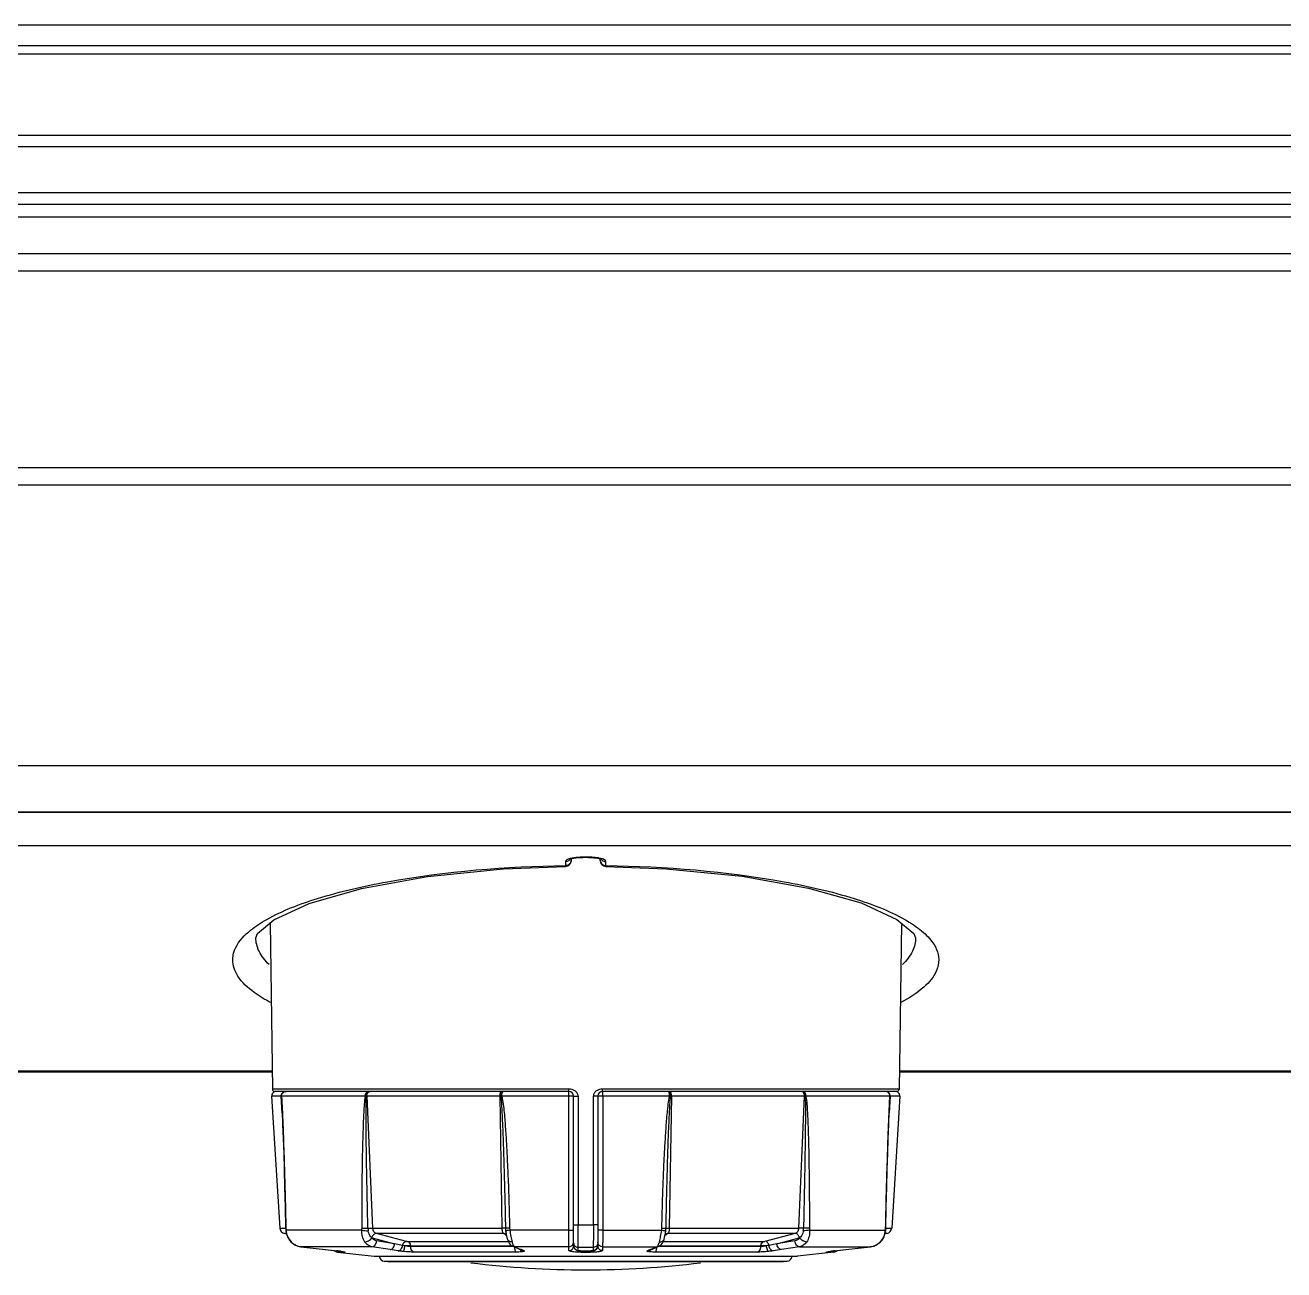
# Model space of a CAD drawing. Extents: x -1686 to 4120, y -1850 to 2563.
# Drawn here: x 246.9 to 355.7, y -1829 to -1721.4 of the extents above; entities that cross this region are included whole.
import ezdxf

# ---------------------------------------------------------------- set-up
doc = ezdxf.new("R2010")
doc.units = 0
doc.header["$LTSCALE"] = 65.395
doc.layers.get('0').update_dxf_attribs({"linetype": 'CONTINUOUS'})
doc.layers.add('ASSI', color=7, linetype='CONTINUOUS')
doc.layers.add('GEOM', color=7, linetype='CONTINUOUS')

msp = doc.modelspace()

# ---------------------------------------------------------------- linework, layer by layer
at = {"linetype": 'CONTINUOUS'}
for p, q in [((62.98, -1723.84), (787.78, -1723.84)), ((47.69, -1741.1), (805.88, -1741.1)), ((47.78, -1742.6), (805.78, -1742.6)), ((47.78, -1759.6), (805.78, -1759.6)), ((47.78, -1761.1), (805.78, -1761.1)), ((805.28, -1785.4), (48.28, -1785.4)), ((805.28, -1789.4), (48.28, -1789.4))]:
    msp.add_line(p, q, dxfattribs=at)
at = {"layer": 'ASSI', "linetype": 'CONTINUOUS'}
for p, q in [((277.97, -1828.23), (278.28, -1828.27)), ((312.79, -1828.23), (312.48, -1828.27))]:
    msp.add_line(p, q, dxfattribs=at)
msp.add_arc((295.38, -1748.98), 80, 262.8664, 277.1336, dxfattribs=at)
at = {"layer": 'GEOM', "linetype": 'CONTINUOUS'}
for p, q in [((853.88, -1721.35), (35.08, -1721.35)), ((853.88, -1723.15), (35.08, -1723.15)), ((102.53, -1730.85), (768.32, -1730.85)), ((102.53, -1731.85), (768.32, -1731.85)), ((768.32, -1735.85), (102.53, -1735.85)), ((768.32, -1736.85), (102.53, -1736.85)), ((768.32, -1737.95), (102.53, -1737.95)), ((806.39, -1789.44), (47.17, -1789.44)), ((729.38, -1792.31), (121.38, -1792.31)), ((293.63, -1793.68), (293.63, -1794.02)), ((294.1, -1793.44), (294.36, -1793.38)), ((294.13, -1793.43), (294.13, -1793.59)), ((294.36, -1793.38), (294.73, -1793.33)), ((294.73, -1793.33), (295.13, -1793.32)), ((295.63, -1793.3), (295.13, -1793.3)), ((295.13, -1793.32), (295.13, -1793.3)), ((295.63, -1793.32), (295.13, -1793.32)), ((295.63, -1793.32), (295.63, -1793.3)), ((296.43, -1793.38), (296.67, -1793.44)), ((296.63, -1793.59), (296.63, -1793.43)), ((296.67, -1793.44), (296.73, -1793.46)), ((297.12, -1794.09), (297.13, -1794.02)), ((297.13, -1794.02), (297.13, -1793.68)), ((268.09, -1798.99), (268.3, -1813.35)), ((322.67, -1799), (322.46, -1813.35)), ((268.27, -1811.79), (189.6, -1811.79)), ((268.27, -1811.89), (189.6, -1811.89)), ((398.27, -1811.89), (322.48, -1811.89)), ((398.27, -1811.79), (322.49, -1811.79)), ((293.92, -1813.35), (268.3, -1813.35)), ((293.93, -1813.55), (268.5, -1813.55)), ((322.26, -1813.55), (296.83, -1813.55)), ((322.46, -1813.35), (296.84, -1813.35)), ((269.06, -1813.97), (268.23, -1813.97)), ((268.23, -1813.97), (268.93, -1825.36)), ((269.14, -1815.42), (269.06, -1813.97)), ((276.33, -1813.96), (269.08, -1813.96)), ((287.97, -1813.97), (276.47, -1813.97)), ((276.47, -1813.97), (276.96, -1825.36)), ((288.15, -1825.36), (287.97, -1813.97)), ((293.91, -1813.96), (288.13, -1813.96)), ((293.91, -1825.54), (293.91, -1813.96)), ((294.33, -1826.91), (294.33, -1813.95)), ((294.72, -1813.96), (294.72, -1825.08)), ((296.04, -1825.08), (296.04, -1813.96)), ((296.43, -1813.95), (296.43, -1826.91)), ((302.63, -1813.96), (296.85, -1813.96)), ((296.85, -1813.96), (296.85, -1825.54)), ((302.79, -1813.97), (302.6, -1825.36)), ((314.29, -1813.97), (302.79, -1813.97)), ((313.8, -1825.36), (314.29, -1813.97)), ((321.67, -1813.96), (314.42, -1813.96)), ((321.7, -1813.97), (321.61, -1815.42)), ((322.53, -1813.97), (321.7, -1813.97)), ((322.53, -1813.97), (321.83, -1825.36)), ((321.31, -1825.39), (321.36, -1823.54)), ((268.93, -1825.36), (269.44, -1825.36)), ((269.46, -1825.37), (269.44, -1825.37)), ((269.44, -1825.37), (269.45, -1825.52)), ((269.45, -1825.52), (269.45, -1825.57)), ((269.47, -1825.54), (269.45, -1825.57)), ((276.03, -1825.54), (269.47, -1825.54)), ((276.96, -1825.36), (288.15, -1825.36)), ((288.45, -1825.61), (288.49, -1825.82)), ((293.91, -1825.54), (288.82, -1825.54)), ((294.72, -1825.08), (295.38, -1825.08)), ((295.38, -1825.08), (296.04, -1825.08)), ((296.85, -1825.54), (301.94, -1825.54)), ((302.27, -1825.81), (302.31, -1825.61)), ((302.6, -1825.36), (313.8, -1825.36)), ((314.73, -1825.54), (321.29, -1825.54)), ((321.29, -1825.54), (321.31, -1825.57)), ((321.3, -1825.37), (321.31, -1825.37)), ((321.31, -1825.36), (321.83, -1825.36)), ((321.31, -1825.53), (321.31, -1825.39)), ((321.31, -1825.57), (321.31, -1825.53)), ((269.34, -1825.82), (269.5, -1825.82)), ((269.34, -1825.82), (269.51, -1825.85)), ((269.51, -1825.85), (269.54, -1825.94)), ((269.59, -1826.1), (269.59, -1826.11)), ((269.76, -1826.4), (269.9, -1826.56)), ((269.92, -1826.57), (269.9, -1826.56)), ((276.92, -1826.22), (278.86, -1826.72)), ((277.25, -1825.82), (288.25, -1825.82)), ((277.25, -1825.82), (279.87, -1826.51)), ((278.86, -1826.72), (277.3, -1826.48)), ((279.54, -1826.87), (278.86, -1826.72)), ((280.01, -1826.53), (288.68, -1826.53)), ((288.41, -1825.93), (288.25, -1825.82)), ((288.43, -1825.95), (288.41, -1825.93)), ((288.5, -1826), (288.43, -1825.95)), ((288.47, -1825.89), (288.47, -1825.89)), ((288.47, -1825.89), (288.51, -1825.93)), ((288.49, -1825.82), (288.51, -1825.92)), ((288.49, -1825.82), (288.49, -1825.82)), ((288.54, -1826.02), (288.5, -1826)), ((288.52, -1825.94), (288.53, -1825.95)), ((288.61, -1826.34), (288.61, -1826.34)), ((302.08, -1826.53), (310.75, -1826.53)), ((302.15, -1826.34), (302.15, -1826.34)), ((302.28, -1825.98), (302.22, -1826.02)), ((302.25, -1825.93), (302.27, -1825.81)), ((302.27, -1825.82), (302.27, -1825.81)), ((302.33, -1825.95), (302.28, -1825.98)), ((302.29, -1825.89), (302.29, -1825.89)), ((302.35, -1825.93), (302.33, -1825.95)), ((302.5, -1825.82), (302.35, -1825.93)), ((302.5, -1825.82), (313.51, -1825.82)), ((310.89, -1826.51), (313.51, -1825.82)), ((311.9, -1826.72), (311.21, -1826.87)), ((311.9, -1826.72), (313.84, -1826.22)), ((313.46, -1826.48), (311.9, -1826.72)), ((320.46, -1826.83), (320.64, -1826.74)), ((320.64, -1826.74), (320.86, -1826.56)), ((320.84, -1826.57), (320.86, -1826.56)), ((320.86, -1826.56), (320.99, -1826.4)), ((321.42, -1825.82), (321.25, -1825.85)), ((321.26, -1825.82), (321.42, -1825.82)), ((276.9, -1826.98), (270.75, -1826.98)), ((270.75, -1826.98), (270.75, -1826.98)), ((270.75, -1826.98), (272.89, -1827.22)), ((272.89, -1827.22), (272.89, -1827.22)), ((272.89, -1827.22), (273.83, -1827.33)), ((273.83, -1827.33), (273.83, -1827.33)), ((274.53, -1827.44), (273.92, -1827.44)), ((273.92, -1827.44), (277.08, -1827.79)), ((274.16, -1827.37), (274.23, -1827.38)), ((274.25, -1827.38), (274.23, -1827.38)), ((274.23, -1827.38), (274.32, -1827.39)), ((274.23, -1827.38), (274.25, -1827.38)), ((274.32, -1827.39), (274.38, -1827.4)), ((274.38, -1827.4), (274.43, -1827.41)), ((274.43, -1827.41), (274.46, -1827.41)), ((274.46, -1827.41), (274.48, -1827.42)), ((278.47, -1827.22), (276.9, -1826.98)), ((277.08, -1827.79), (313.68, -1827.79)), ((279.16, -1827.33), (278.47, -1827.22)), ((280.24, -1826.9), (288.98, -1826.9)), ((280.24, -1826.9), (280.24, -1826.97)), ((289.13, -1826.97), (280.24, -1826.97)), ((289.36, -1827.44), (280.55, -1827.44)), ((289.23, -1826.98), (289.05, -1826.94)), ((289.62, -1827.18), (289.05, -1826.94)), ((293.93, -1826.98), (289.23, -1826.98)), ((289.23, -1826.98), (289.52, -1827.1)), ((289.52, -1827.1), (289.63, -1827.15)), ((289.8, -1827.22), (289.62, -1827.18)), ((289.62, -1827.18), (289.79, -1827.26)), ((289.63, -1827.15), (289.8, -1827.22)), ((289.79, -1827.26), (289.86, -1827.29)), ((290.05, -1827.33), (289.86, -1827.29)), ((293.93, -1827.31), (293.93, -1826.98)), ((294.73, -1827.3), (294.73, -1827.04)), ((294.74, -1827.33), (294.85, -1827.34)), ((296.03, -1827.04), (296.03, -1827.3)), ((296.11, -1827.3), (296.21, -1827.26)), ((296.83, -1826.98), (301.53, -1826.98)), ((296.83, -1826.98), (296.83, -1827.31)), ((300.71, -1827.33), (300.89, -1827.29)), ((300.89, -1827.29), (301.07, -1827.22)), ((300.96, -1827.22), (301.13, -1827.15)), ((300.96, -1827.22), (301.14, -1827.18)), ((301.07, -1827.22), (301.71, -1826.94)), ((301.13, -1827.15), (301.24, -1827.1)), ((301.24, -1827.1), (301.53, -1826.98)), ((310.21, -1827.44), (301.39, -1827.44)), ((301.53, -1826.98), (301.71, -1826.94)), ((310.52, -1826.97), (301.63, -1826.97)), ((301.78, -1826.9), (310.52, -1826.9)), ((310.52, -1826.97), (310.52, -1826.9)), ((312.29, -1827.22), (311.6, -1827.33)), ((313.86, -1826.98), (312.29, -1827.22)), ((316.84, -1827.44), (313.68, -1827.79)), ((313.86, -1826.98), (320, -1826.98)), ((316.84, -1827.44), (316.22, -1827.44)), ((316.29, -1827.42), (316.28, -1827.42)), ((316.29, -1827.42), (316.3, -1827.41)), ((316.5, -1827.38), (316.59, -1827.37)), ((316.51, -1827.38), (316.53, -1827.38)), ((316.51, -1827.38), (316.52, -1827.38)), ((316.59, -1827.37), (316.83, -1827.34)), ((316.83, -1827.34), (317.87, -1827.22)), ((316.93, -1827.33), (317.87, -1827.22)), ((316.93, -1827.33), (316.93, -1827.33)), ((317.87, -1827.22), (320.01, -1826.98)), ((317.87, -1827.22), (320, -1826.98)), ((317.87, -1827.22), (317.87, -1827.22)), ((320, -1826.98), (320.01, -1826.98)), ((277.97, -1828.23), (312.79, -1828.23)), ((278.28, -1828.27), (312.48, -1828.27)), ((278.28, -1828.27), (278.41, -1828.28)), ((312.35, -1828.28), (278.41, -1828.28)), ((312.48, -1828.27), (312.35, -1828.28))]:
    msp.add_line(p, q, dxfattribs=at)
for points in [[(266.86, -1800.28), (267.02, -1799.9), (268.42, -1798.71), (271.48, -1797.29), (275.99, -1795.99), (281.69, -1794.96), (288.26, -1794.3), (293.64, -1794.09)], [(294.01, -1793.47), (294, -1793.48), (294.1, -1793.44)], [(295.63, -1793.32), (296.08, -1793.34), (296.43, -1793.38)], [(297.12, -1794.09), (302.32, -1794.29), (308.91, -1794.94), (314.64, -1795.96), (319.18, -1797.25), (322.28, -1798.67), (323.73, -1799.88), (323.9, -1800.27)], [(269.09, -1814.33), (269.14, -1815.22), (269.18, -1816.41), (269.23, -1817.63), (269.27, -1818.91), (269.31, -1820.3), (269.35, -1821.82), (269.4, -1823.53), (269.44, -1825.37)], [(321.36, -1823.54), (321.41, -1821.83), (321.45, -1820.3), (321.49, -1818.92), (321.53, -1817.63), (321.57, -1816.41), (321.62, -1815.22), (321.67, -1814.33)], [(269.45, -1825.57), (269.48, -1825.78), (269.59, -1826.1), (269.76, -1826.4)], [(320.99, -1826.4), (321.17, -1826.11), (321.27, -1825.79), (321.31, -1825.57)], [(269.59, -1826.11), (269.77, -1826.4), (269.9, -1826.56)], [(269.9, -1826.56), (270.12, -1826.74), (270.3, -1826.83)], [(269.92, -1826.57), (270.11, -1826.74), (270.48, -1826.92), (270.75, -1826.98)], [(288.51, -1825.92), (288.57, -1826.18), (288.61, -1826.34)], [(288.61, -1826.34), (288.66, -1826.48), (288.75, -1826.67), (288.87, -1826.83), (289.05, -1826.94)], [(301.71, -1826.94), (301.88, -1826.83), (302.01, -1826.68), (302.1, -1826.49), (302.15, -1826.34)], [(302.15, -1826.34), (302.18, -1826.19), (302.25, -1825.93)], [(302.24, -1825.93), (302.23, -1825.95), (302.24, -1825.94)], [(302.24, -1825.94), (302.28, -1825.9), (302.29, -1825.89)], [(320.01, -1826.98), (320.27, -1826.92), (320.64, -1826.74)], [(321.09, -1826.25), (321.17, -1826.1), (321.22, -1825.94)], [(270.75, -1826.98), (273.92, -1827.34), (274.16, -1827.37)], [(294.33, -1826.9), (294.35, -1827.04), (294.43, -1827.17), (294.53, -1827.26), (294.64, -1827.3), (294.74, -1827.33)], [(294.85, -1827.34), (295, -1827.35), (295.17, -1827.36), (295.37, -1827.37), (295.57, -1827.36), (295.74, -1827.36), (295.89, -1827.34)], [(295.89, -1827.34), (296.01, -1827.33), (296.11, -1827.3)], [(296.21, -1827.26), (296.32, -1827.18), (296.4, -1827.05), (296.43, -1826.9)], [(316.28, -1827.42), (316.28, -1827.42), (316.29, -1827.42), (316.32, -1827.41), (316.37, -1827.4)], [(316.37, -1827.4), (316.43, -1827.39), (316.5, -1827.38)]]:
    msp.add_lwpolyline(points, dxfattribs=at)
for centre, radius, start, end in [((293.63, -1793.59), 0.5, 270.8946, 360), ((295.13, -1799.27), 5.97, 89.9948, 92.1409), ((295.63, -1799.24), 5.94, 87.4326, 90.0097), ((297.13, -1793.59), 0.5, 180, 269.1062), ((268.63, -1813.95), 0.4, 90, 183.5), ((268.5, -1813.35), 0.2, 180.84, 270), ((269.47, -1813.92), 0.369, 90.0072, 93.8752), ((276.63, -1813.67), 0.122, 90.0198, 96.3934), ((276.76, -1813.79), 0.238, 120.0018, 121.7723), ((293.93, -1813.95), 0.4, 0, 90), ((296.83, -1813.95), 0.4, 90, 180), ((314, -1813.79), 0.238, 58.2278, 59.9982), ((314.13, -1813.67), 0.122, 83.6083, 89.9812), ((321.29, -1813.92), 0.369, 86.1248, 89.9928), ((322.13, -1813.95), 0.4, 356.5, 90), ((322.26, -1813.35), 0.2, 270, 359.16), ((221.76, -1817.05), 47.41, 3.3537, 3.725), ((276.47, -1809.67), 4.31, 269.1514, 269.9029), ((287.97, -1808.5), 5.47, 270.0395, 270.7491), ((289.86, -1823.62), 9.81, 100.18, 100.7042), ((300.87, -1823.76), 9.96, 79.2993, 79.8157), ((302.79, -1808.51), 5.47, 269.2508, 269.9608), ((314.29, -1809.67), 4.31, 270.0975, 270.8485), ((369, -1817.05), 47.41, 176.2749, 176.6463), ((269.43, -1825.33), 0.5, 183.5, 259.5), ((273.25, -1825.28), 3.79, 181.4209, 182.7431), ((274.57, -1825.21), 5.11, 182.757, 183.7233), ((270.97, -1825.47), 1.5, 182.798, 183.5433), ((278.49, -1825.31), 1.93, 181.7515, 188.862), ((290.65, -1825.33), 2.21, 181.1093, 187.3062), ((300.1, -1825.33), 2.22, 352.701, 358.8839), ((312.27, -1825.31), 1.94, 351.1461, 358.2413), ((317.51, -1825.28), 3.78, 357.3126, 358.5793), ((316.25, -1825.21), 5.05, 356.2715, 357.2923), ((319.79, -1825.47), 1.5, 356.4607, 357.2024), ((321.33, -1825.33), 0.5, 280.5, 356.5), ((270.99, -1825.52), 1.5, 223.9552, 224.6058), ((270.94, -1825.56), 1.43, 224.6086, 236.9445), ((270.92, -1825.59), 1.4, 236.9827, 250.6584), ((277.04, -1825.75), 0.477, 252.5046, 255.3146), ((288.26, -1826.18), 0.36, 57.3375, 66.6044), ((288.26, -1826.18), 0.362, 54.3906, 57.3393), ((302.5, -1826.18), 0.362, 122.8758, 125.6098), ((302.5, -1826.18), 0.361, 113.3967, 122.8776), ((313.72, -1825.75), 0.477, 284.687, 287.496), ((319.84, -1825.59), 1.4, 289.0707, 302.796), ((319.82, -1825.56), 1.43, 302.8366, 315.3918), ((319.78, -1825.52), 1.49, 315.3886, 316.0392), ((270.91, -1825.6), 1.38, 250.7112, 263.3865), ((273.98, -1826.94), 0.5, 227.6271, 263.661), ((270.96, -1852.32), 25.16, 82.7732, 83.4402), ((271.99, -1844.06), 16.83, 82.3474, 82.7374), ((274.59, -1826.97), 0.476, 250.8506, 263.4182), ((278.03, -1827.74), 0.5, 186.1335, 263), ((280.4, -1881.72), 54.82, 90.1728, 90.6826), ((276.28, -1858.74), 34.29, 66.5523, 66.78), ((276.6, -1858.01), 33.5, 66.3189, 66.5509), ((294.35, -1826.91), 0.0247, 180.0347, 187.3885), ((295.38, -2075.71), 248.67, 89.8502, 90.1498), ((296.4, -1826.91), 0.0247, 351.5787, 0.0044), ((314.16, -1858.01), 33.5, 113.4491, 113.6811), ((314.48, -1858.74), 34.29, 113.22, 113.4477), ((310.41, -1873.69), 46.79, 89.2736, 89.8709), ((312.73, -1827.74), 0.5, 277, 353.8665), ((316.17, -1826.97), 0.476, 276.582, 289.1746), ((318.77, -1844.04), 16.81, 97.037, 97.662), ((319.76, -1851.94), 24.78, 96.5501, 97.0694), ((316.78, -1826.94), 0.5, 276.339, 312.3729), ((319.84, -1825.6), 1.38, 276.6125, 289.0187)]:
    msp.add_arc(centre, radius, start, end, dxfattribs=at)
for points, knots in [([(267.81, -1798.68), (269.18, -1797.9), (272.63, -1796.6), (281.22, -1794.65), (288.48, -1794.1), (293.63, -1794.02)], [0, 0, 0, 0, 0.179214, 0.414572, 1, 1, 1, 1]), ([(293.65, -1793.62), (293.64, -1793.63), (293.63, -1793.65), (293.63, -1793.67), (293.63, -1793.68)], [0, 0, 0, 0, 0.523395, 1, 1, 1, 1]), ([(293.63, -1794.02), (293.63, -1794.03), (293.63, -1794.05), (293.63, -1794.07), (293.63, -1794.08)], [0, 0, 0, 0, 0.618969, 1, 1, 1, 1]), ([(293.63, -1794.08), (293.63, -1794.08), (293.64, -1794.08), (293.64, -1794.09), (293.64, -1794.09)], [0, 0, 0, 0, 0.720802, 1, 1, 1, 1]), ([(294.13, -1793.4), (294.07, -1793.41), (293.9, -1793.46), (293.71, -1793.52), (293.65, -1793.62)], [0, 0, 0, 0, 0.339142, 1, 1, 1, 1]), ([(296.63, -1793.4), (296.58, -1793.38), (296.33, -1793.34), (296.09, -1793.32), (295.9, -1793.31)], [0, 0, 0, 0, 0.225904, 1, 1, 1, 1]), ([(297.13, -1793.68), (297.13, -1793.61), (296.93, -1793.47), (296.76, -1793.42), (296.63, -1793.4)], [0, 0, 0, 0, 0.343329, 1, 1, 1, 1]), ([(297.13, -1794.02), (302.28, -1794.1), (309.54, -1794.65), (318.13, -1796.6), (321.57, -1797.9), (322.95, -1798.68)], [0, 0, 0, 0, 0.585386, 0.820752, 1, 1, 1, 1]), ([(266.04, -1799.93), (266.16, -1799.82), (266.71, -1799.35), (267.32, -1798.95), (267.81, -1798.68)], [0, 0, 0, 0, 0.225147, 1, 1, 1, 1]), ([(322.95, -1798.68), (323.12, -1798.77), (323.74, -1799.14), (324.33, -1799.57), (324.71, -1799.93)], [0, 0, 0, 0, 0.275861, 1, 1, 1, 1]), ([(264.86, -1802.15), (264.87, -1801.96), (264.99, -1801.1), (265.56, -1800.38), (266.04, -1799.93)], [0, 0, 0, 0, 0.221528, 1, 1, 1, 1]), ([(268, -1802.58), (267.66, -1802.24), (267.09, -1801.54), (266.86, -1800.65), (266.86, -1800.25)], [0, 0, 0, 0, 0.5442, 1, 1, 1, 1]), ([(323.9, -1800.25), (323.9, -1800.65), (323.67, -1801.54), (323.1, -1802.24), (322.76, -1802.58)], [0, 0, 0, 0, 0.455802, 1, 1, 1, 1]), ([(324.71, -1799.93), (324.9, -1800.1), (325.48, -1800.71), (325.89, -1801.55), (325.9, -1802.15)], [0, 0, 0, 0, 0.292713, 1, 1, 1, 1]), ([(268.14, -1805.87), (267.65, -1805.61), (266.6, -1804.97), (265.29, -1803.81), (264.85, -1802.65), (264.86, -1802.15)], [0, 0, 0, 0, 0.326634, 0.70837, 1, 1, 1, 1]), ([(325.9, -1802.15), (325.9, -1802.47), (325.69, -1803.4), (324.52, -1804.75), (323.33, -1805.49), (322.62, -1805.87)], [0, 0, 0, 0, 0.189451, 0.533695, 1, 1, 1, 1]), ([(269.06, -1813.97), (269.06, -1813.92), (269.07, -1813.81), (269.16, -1813.67), (269.29, -1813.57), (269.39, -1813.55), (269.45, -1813.55)], [0, 0, 0, 0, 0.253542, 0.505147, 0.753699, 1, 1, 1, 1]), ([(269.07, -1813.97), (269.07, -1813.89), (269.11, -1813.73), (269.24, -1813.62), (269.31, -1813.58)], [0, 0, 0, 0, 0.500361, 1, 1, 1, 1]), ([(269.08, -1813.96), (269.08, -1813.86), (269.15, -1813.65), (269.35, -1813.56), (269.45, -1813.55)], [0, 0, 0, 0, 0.505498, 1, 1, 1, 1]), ([(276.33, -1813.96), (276.33, -1813.91), (276.35, -1813.8), (276.4, -1813.67), (276.5, -1813.58), (276.58, -1813.55), (276.62, -1813.55)], [0, 0, 0, 0, 0.288695, 0.556836, 0.791847, 1, 1, 1, 1]), ([(276.41, -1813.97), (276.41, -1813.92), (276.41, -1813.82), (276.46, -1813.67), (276.55, -1813.56), (276.62, -1813.55)], [0, 0, 0, 0, 0.310015, 0.593315, 1, 1, 1, 1]), ([(276.47, -1813.97), (276.46, -1813.93), (276.47, -1813.79), (276.54, -1813.64), (276.63, -1813.58)], [0, 0, 0, 0, 0.279091, 1, 1, 1, 1]), ([(276.64, -1813.58), (276.65, -1813.57), (276.68, -1813.56), (276.72, -1813.55), (276.74, -1813.55)], [0, 0, 0, 0, 0.25938, 1, 1, 1, 1]), ([(287.97, -1813.97), (287.97, -1813.87), (287.98, -1813.76), (288.02, -1813.63), (288.04, -1813.58), (288.06, -1813.55), (288.08, -1813.55)], [0, 0, 0, 0, 0.660034, 0.783004, 0.880433, 1, 1, 1, 1]), ([(288.04, -1813.97), (288.04, -1813.9), (288.05, -1813.76), (288.11, -1813.62), (288.15, -1813.58)], [0, 0, 0, 0, 0.570481, 1, 1, 1, 1]), ([(288.13, -1813.96), (288.13, -1813.88), (288.14, -1813.78), (288.16, -1813.65), (288.18, -1813.6), (288.19, -1813.58)], [0, 0, 0, 0, 0.588096, 0.82492, 1, 1, 1, 1]), ([(288.15, -1813.58), (288.15, -1813.58), (288.17, -1813.56), (288.2, -1813.55), (288.22, -1813.55)], [0, 0, 0, 0, 0.281711, 1, 1, 1, 1]), ([(288.19, -1813.58), (288.2, -1813.58), (288.2, -1813.57), (288.22, -1813.56), (288.22, -1813.55)], [0, 0, 0, 0, 0.298799, 1, 1, 1, 1]), ([(293.91, -1813.96), (293.91, -1813.91), (293.91, -1813.83), (293.91, -1813.74), (293.91, -1813.67), (293.92, -1813.62), (293.92, -1813.58), (293.92, -1813.57), (293.93, -1813.55), (293.93, -1813.55)], [0, 0, 0, 0, 0.379524, 0.551682, 0.702937, 0.827453, 0.920299, 0.978097, 1, 1, 1, 1]), ([(294.72, -1813.96), (294.72, -1813.86), (294.66, -1813.68), (294.46, -1813.48), (294.2, -1813.37), (294.01, -1813.35), (293.92, -1813.35)], [0, 0, 0, 0, 0.248673, 0.498719, 0.749065, 1, 1, 1, 1]), ([(293.93, -1813.55), (293.93, -1813.55), (293.93, -1813.54), (293.92, -1813.53), (293.92, -1813.51), (293.92, -1813.48), (293.92, -1813.42), (293.92, -1813.38), (293.92, -1813.35)], [0, 0, 0, 0, 0.021788, 0.079304, 0.171935, 0.29583, 0.619018, 1, 1, 1, 1]), ([(296.84, -1813.35), (296.74, -1813.35), (296.56, -1813.37), (296.3, -1813.48), (296.1, -1813.68), (296.04, -1813.86), (296.04, -1813.96)], [0, 0, 0, 0, 0.250936, 0.501282, 0.751327, 1, 1, 1, 1]), ([(296.83, -1813.55), (296.83, -1813.55), (296.83, -1813.54), (296.83, -1813.53), (296.84, -1813.51), (296.84, -1813.48), (296.84, -1813.42), (296.84, -1813.38), (296.84, -1813.35)], [0, 0, 0, 0, 0.021772, 0.0793, 0.171969, 0.295836, 0.61905, 1, 1, 1, 1]), ([(296.85, -1813.96), (296.85, -1813.91), (296.85, -1813.83), (296.85, -1813.74), (296.85, -1813.67), (296.84, -1813.62), (296.84, -1813.58), (296.83, -1813.57), (296.83, -1813.55), (296.83, -1813.55)], [0, 0, 0, 0, 0.379524, 0.551682, 0.702937, 0.827453, 0.920299, 0.978097, 1, 1, 1, 1]), ([(302.56, -1813.58), (302.56, -1813.58), (302.55, -1813.57), (302.54, -1813.56), (302.53, -1813.55)], [0, 0, 0, 0, 0.298799, 1, 1, 1, 1]), ([(302.61, -1813.58), (302.61, -1813.58), (302.59, -1813.56), (302.56, -1813.55), (302.54, -1813.55)], [0, 0, 0, 0, 0.281712, 1, 1, 1, 1]), ([(302.63, -1813.96), (302.63, -1813.88), (302.62, -1813.78), (302.6, -1813.65), (302.58, -1813.6), (302.56, -1813.58)], [0, 0, 0, 0, 0.588096, 0.82492, 1, 1, 1, 1]), ([(302.72, -1813.97), (302.72, -1813.9), (302.71, -1813.76), (302.65, -1813.62), (302.61, -1813.58)], [0, 0, 0, 0, 0.57048, 1, 1, 1, 1]), ([(302.79, -1813.97), (302.79, -1813.87), (302.78, -1813.76), (302.74, -1813.63), (302.72, -1813.58), (302.69, -1813.55), (302.68, -1813.55)], [0, 0, 0, 0, 0.660034, 0.783004, 0.880433, 1, 1, 1, 1]), ([(314.12, -1813.58), (314.11, -1813.57), (314.08, -1813.56), (314.04, -1813.55), (314.02, -1813.55)], [0, 0, 0, 0, 0.25938, 1, 1, 1, 1]), ([(314.29, -1813.97), (314.3, -1813.93), (314.29, -1813.79), (314.22, -1813.64), (314.13, -1813.58)], [0, 0, 0, 0, 0.279091, 1, 1, 1, 1]), ([(314.42, -1813.96), (314.42, -1813.91), (314.41, -1813.8), (314.35, -1813.67), (314.26, -1813.58), (314.18, -1813.55), (314.14, -1813.55)], [0, 0, 0, 0, 0.288695, 0.556836, 0.791847, 1, 1, 1, 1]), ([(314.35, -1813.97), (314.35, -1813.92), (314.34, -1813.82), (314.3, -1813.67), (314.21, -1813.56), (314.14, -1813.55)], [0, 0, 0, 0, 0.310017, 0.593317, 1, 1, 1, 1]), ([(321.7, -1813.97), (321.7, -1813.92), (321.69, -1813.81), (321.6, -1813.67), (321.47, -1813.57), (321.37, -1813.55), (321.31, -1813.55)], [0, 0, 0, 0, 0.253542, 0.505147, 0.753699, 1, 1, 1, 1]), ([(321.67, -1813.96), (321.68, -1813.86), (321.6, -1813.65), (321.41, -1813.56), (321.31, -1813.55)], [0, 0, 0, 0, 0.505498, 1, 1, 1, 1]), ([(321.69, -1813.97), (321.69, -1813.89), (321.65, -1813.73), (321.52, -1813.62), (321.45, -1813.58)], [0, 0, 0, 0, 0.500361, 1, 1, 1, 1]), ([(269.07, -1813.97), (269.07, -1813.97), (269.07, -1813.97), (269.06, -1813.97), (269.06, -1813.97)], [0, 0, 0, 0, 0.141496, 1, 1, 1, 1]), ([(269.08, -1813.96), (269.08, -1813.96), (269.08, -1813.96), (269.07, -1813.97), (269.07, -1813.97)], [0, 0, 0, 0, 0.306284, 1, 1, 1, 1]), ([(269.11, -1814.44), (269.14, -1814.89), (269.18, -1815.8), (269.25, -1817.62), (269.32, -1819.9), (269.4, -1822.63), (269.44, -1824.46), (269.46, -1825.37)], [0, 0, 0, 0, 0.124534, 0.249428, 0.499503, 0.749722, 1, 1, 1, 1]), ([(276.04, -1825.37), (276.04, -1824.42), (276.05, -1822.99), (276.06, -1821.08), (276.08, -1819.65), (276.11, -1818.23), (276.15, -1817.04), (276.18, -1816.09), (276.21, -1815.37), (276.26, -1814.66), (276.3, -1814.19), (276.33, -1813.96)], [0, 0, 0, 0, 0.25031, 0.375442, 0.500552, 0.625629, 0.750651, 0.813128, 0.875561, 0.937912, 1, 1, 1, 1]), ([(276.41, -1813.97), (276.4, -1813.97), (276.38, -1813.97), (276.35, -1813.96), (276.33, -1813.96)], [0, 0, 0, 0, 0.263638, 1, 1, 1, 1]), ([(276.55, -1825.37), (276.53, -1824.42), (276.49, -1822.52), (276.44, -1820.15), (276.41, -1818.25), (276.4, -1816.82), (276.39, -1815.63), (276.39, -1814.69), (276.4, -1814.21), (276.41, -1813.97)], [0, 0, 0, 0, 0.250116, 0.500199, 0.625221, 0.750222, 0.875183, 0.93763, 1, 1, 1, 1]), ([(288.04, -1813.97), (288.07, -1814.21), (288.1, -1814.69), (288.15, -1815.63), (288.2, -1816.82), (288.26, -1818.25), (288.31, -1820.15), (288.38, -1822.52), (288.42, -1824.42), (288.44, -1825.37)], [0, 0, 0, 0, 0.062519, 0.125032, 0.250045, 0.375048, 0.500046, 0.750028, 1, 1, 1, 1]), ([(288.13, -1813.96), (288.18, -1814.19), (288.25, -1814.66), (288.33, -1815.37), (288.39, -1816.09), (288.46, -1817.04), (288.53, -1818.23), (288.6, -1819.65), (288.67, -1821.08), (288.74, -1822.99), (288.78, -1824.42), (288.8, -1825.37)], [0, 0, 0, 0, 0.062467, 0.124966, 0.18747, 0.249975, 0.374983, 0.49999, 0.624996, 0.749999, 1, 1, 1, 1]), ([(294.33, -1813.95), (294.33, -1813.95), (294.33, -1813.95), (294.32, -1813.95), (294.31, -1813.95), (294.29, -1813.95), (294.25, -1813.96), (294.2, -1813.96), (294.14, -1813.96), (294.04, -1813.96), (293.96, -1813.96), (293.91, -1813.96)], [0, 0, 0, 0, 0.005241, 0.019964, 0.04418, 0.077728, 0.171248, 0.296746, 0.448956, 0.621715, 1, 1, 1, 1]), ([(294.33, -1813.95), (294.33, -1813.95), (294.33, -1813.95), (294.34, -1813.95), (294.35, -1813.95), (294.37, -1813.95), (294.4, -1813.95), (294.45, -1813.95), (294.5, -1813.96), (294.6, -1813.96), (294.67, -1813.96), (294.72, -1813.96)], [0, 0, 0, 0, 0.005022, 0.019417, 0.043119, 0.075969, 0.167966, 0.291715, 0.442779, 0.615656, 1, 1, 1, 1]), ([(296.43, -1813.95), (296.43, -1813.95), (296.43, -1813.95), (296.42, -1813.95), (296.41, -1813.95), (296.39, -1813.95), (296.36, -1813.95), (296.31, -1813.95), (296.25, -1813.96), (296.16, -1813.96), (296.09, -1813.96), (296.04, -1813.96)], [0, 0, 0, 0, 0.005022, 0.019417, 0.043119, 0.075969, 0.167966, 0.291715, 0.442779, 0.615656, 1, 1, 1, 1]), ([(296.85, -1813.96), (296.8, -1813.96), (296.72, -1813.96), (296.62, -1813.96), (296.56, -1813.96), (296.51, -1813.96), (296.47, -1813.95), (296.45, -1813.95), (296.44, -1813.95), (296.43, -1813.95), (296.43, -1813.95), (296.43, -1813.95)], [0, 0, 0, 0, 0.378285, 0.551044, 0.703254, 0.828752, 0.922272, 0.95582, 0.980036, 0.994759, 1, 1, 1, 1]), ([(301.96, -1825.37), (301.98, -1824.42), (302.02, -1822.99), (302.09, -1821.08), (302.15, -1819.65), (302.23, -1818.23), (302.3, -1817.04), (302.37, -1816.09), (302.43, -1815.37), (302.51, -1814.66), (302.58, -1814.19), (302.63, -1813.96)], [0, 0, 0, 0, 0.250001, 0.375004, 0.50001, 0.625017, 0.750025, 0.81253, 0.875034, 0.937534, 1, 1, 1, 1]), ([(302.32, -1825.37), (302.34, -1824.42), (302.38, -1822.52), (302.44, -1820.15), (302.5, -1818.25), (302.55, -1816.82), (302.61, -1815.63), (302.66, -1814.69), (302.69, -1814.21), (302.72, -1813.97)], [0, 0, 0, 0, 0.249972, 0.499954, 0.624952, 0.749955, 0.874968, 0.937481, 1, 1, 1, 1]), ([(314.35, -1813.97), (314.36, -1814.21), (314.37, -1814.69), (314.37, -1815.63), (314.36, -1816.82), (314.34, -1818.25), (314.31, -1820.15), (314.27, -1822.52), (314.23, -1824.42), (314.2, -1825.37)], [0, 0, 0, 0, 0.06237, 0.124817, 0.249778, 0.374779, 0.499801, 0.749884, 1, 1, 1, 1]), ([(314.42, -1813.96), (314.42, -1813.96), (314.39, -1813.97), (314.37, -1813.97), (314.35, -1813.97)], [0, 0, 0, 0, 0.235744, 1, 1, 1, 1]), ([(314.42, -1813.96), (314.46, -1814.19), (314.5, -1814.66), (314.54, -1815.37), (314.58, -1816.09), (314.61, -1817.04), (314.65, -1818.23), (314.67, -1819.65), (314.69, -1821.08), (314.71, -1822.99), (314.72, -1824.42), (314.72, -1825.37)], [0, 0, 0, 0, 0.062088, 0.124439, 0.186872, 0.249349, 0.374371, 0.499448, 0.624558, 0.74969, 1, 1, 1, 1]), ([(321.3, -1825.37), (321.32, -1824.46), (321.36, -1822.65), (321.44, -1819.93), (321.51, -1817.67), (321.58, -1815.86), (321.62, -1814.96), (321.64, -1814.51)], [0, 0, 0, 0, 0.250267, 0.500475, 0.750542, 0.875438, 1, 1, 1, 1]), ([(321.69, -1813.97), (321.69, -1813.97), (321.68, -1813.97), (321.68, -1813.96), (321.67, -1813.96)], [0, 0, 0, 0, 0.202387, 1, 1, 1, 1]), ([(321.7, -1813.97), (321.7, -1813.97), (321.69, -1813.97), (321.69, -1813.97), (321.69, -1813.97)], [0, 0, 0, 0, 0.358439, 1, 1, 1, 1]), ([(269.47, -1825.56), (269.48, -1825.75), (269.57, -1826.11), (269.78, -1826.42), (269.91, -1826.55)], [0, 0, 0, 0, 0.501228, 1, 1, 1, 1]), ([(276.29, -1826.57), (276.19, -1826.43), (276.04, -1826.09), (276.02, -1825.73), (276.03, -1825.54)], [0, 0, 0, 0, 0.481303, 1, 1, 1, 1]), ([(276.03, -1825.54), (276.11, -1825.56), (276.3, -1825.59), (276.48, -1825.61), (276.58, -1825.61)], [0, 0, 0, 0, 0.469984, 1, 1, 1, 1]), ([(276.04, -1825.37), (276.08, -1825.37), (276.25, -1825.37), (276.42, -1825.38), (276.55, -1825.37)], [0, 0, 0, 0, 0.213536, 1, 1, 1, 1]), ([(276.55, -1825.37), (276.59, -1825.37), (276.72, -1825.37), (276.86, -1825.36), (276.96, -1825.36)], [0, 0, 0, 0, 0.264401, 1, 1, 1, 1]), ([(276.89, -1826.21), (276.85, -1826.18), (276.69, -1826.02), (276.6, -1825.79), (276.58, -1825.61)], [0, 0, 0, 0, 0.23013, 1, 1, 1, 1]), ([(276.96, -1825.36), (276.96, -1825.47), (277.01, -1825.66), (277.17, -1825.8), (277.25, -1825.82)], [0, 0, 0, 0, 0.548265, 1, 1, 1, 1]), ([(288.25, -1825.82), (288.24, -1825.81), (288.21, -1825.75), (288.18, -1825.65), (288.16, -1825.52), (288.15, -1825.41), (288.15, -1825.36)], [0, 0, 0, 0, 0.142284, 0.368735, 0.664039, 1, 1, 1, 1]), ([(288.44, -1825.37), (288.42, -1825.37), (288.39, -1825.37), (288.3, -1825.36), (288.21, -1825.36), (288.15, -1825.36)], [0, 0, 0, 0, 0.130403, 0.351916, 1, 1, 1, 1]), ([(288.8, -1825.37), (288.72, -1825.37), (288.6, -1825.37), (288.48, -1825.38), (288.44, -1825.37)], [0, 0, 0, 0, 0.649454, 1, 1, 1, 1]), ([(288.82, -1825.54), (288.74, -1825.56), (288.63, -1825.58), (288.51, -1825.6), (288.47, -1825.61), (288.45, -1825.61)], [0, 0, 0, 0, 0.672203, 0.889598, 1, 1, 1, 1]), ([(288.82, -1825.54), (288.84, -1825.73), (288.9, -1826.07), (288.97, -1826.41), (289.01, -1826.57)], [0, 0, 0, 0, 0.538452, 1, 1, 1, 1]), ([(293.91, -1825.54), (293.96, -1825.54), (294.04, -1825.54), (294.14, -1825.54), (294.2, -1825.54), (294.25, -1825.54), (294.29, -1825.54), (294.31, -1825.54), (294.32, -1825.54), (294.33, -1825.54), (294.33, -1825.54), (294.33, -1825.54)], [0, 0, 0, 0, 0.378203, 0.55107, 0.703261, 0.828652, 0.922277, 0.955785, 0.979999, 0.994746, 1, 1, 1, 1]), ([(293.93, -1826.98), (293.92, -1826.96), (293.92, -1826.91), (293.92, -1826.75), (293.91, -1826.46), (293.91, -1826.04), (293.91, -1825.72), (293.91, -1825.54)], [0, 0, 0, 0, 0.036865, 0.105458, 0.328126, 0.639608, 1, 1, 1, 1]), ([(294.33, -1825.07), (294.33, -1825.07), (294.33, -1825.07), (294.34, -1825.08), (294.35, -1825.08), (294.37, -1825.08), (294.4, -1825.08), (294.45, -1825.08), (294.5, -1825.08), (294.6, -1825.08), (294.67, -1825.08), (294.72, -1825.08)], [0, 0, 0, 0, 0.005025, 0.01942, 0.043121, 0.075969, 0.167963, 0.291708, 0.44277, 0.615646, 1, 1, 1, 1]), ([(294.73, -1827.04), (294.73, -1826.97), (294.73, -1826.76), (294.72, -1826.34), (294.72, -1825.76), (294.72, -1825.32), (294.72, -1825.08)], [0, 0, 0, 0, 0.102701, 0.324979, 0.637727, 1, 1, 1, 1]), ([(296.04, -1825.08), (296.04, -1825.32), (296.04, -1825.76), (296.04, -1826.34), (296.03, -1826.76), (296.03, -1826.97), (296.03, -1827.04)], [0, 0, 0, 0, 0.362273, 0.675021, 0.897299, 1, 1, 1, 1]), ([(296.43, -1825.07), (296.43, -1825.07), (296.43, -1825.07), (296.42, -1825.08), (296.41, -1825.08), (296.39, -1825.08), (296.36, -1825.08), (296.31, -1825.08), (296.25, -1825.08), (296.16, -1825.08), (296.09, -1825.08), (296.04, -1825.08)], [0, 0, 0, 0, 0.005032, 0.019434, 0.04314, 0.075992, 0.167992, 0.291739, 0.442798, 0.615667, 1, 1, 1, 1]), ([(296.85, -1825.54), (296.8, -1825.54), (296.72, -1825.54), (296.62, -1825.54), (296.56, -1825.54), (296.51, -1825.54), (296.47, -1825.54), (296.45, -1825.54), (296.44, -1825.54), (296.43, -1825.54), (296.43, -1825.54), (296.43, -1825.54)], [0, 0, 0, 0, 0.378187, 0.551049, 0.703238, 0.82863, 0.922259, 0.955771, 0.979989, 0.994741, 1, 1, 1, 1]), ([(296.85, -1825.54), (296.85, -1825.72), (296.85, -1826.04), (296.85, -1826.46), (296.84, -1826.75), (296.84, -1826.91), (296.83, -1826.96), (296.83, -1826.98)], [0, 0, 0, 0, 0.360392, 0.671874, 0.894542, 0.963135, 1, 1, 1, 1]), ([(301.75, -1826.57), (301.79, -1826.41), (301.86, -1826.07), (301.92, -1825.73), (301.94, -1825.54)], [0, 0, 0, 0, 0.461552, 1, 1, 1, 1]), ([(301.94, -1825.54), (302.02, -1825.56), (302.13, -1825.58), (302.25, -1825.6), (302.29, -1825.61), (302.31, -1825.61)], [0, 0, 0, 0, 0.672206, 0.889603, 1, 1, 1, 1]), ([(301.96, -1825.37), (302.03, -1825.37), (302.16, -1825.37), (302.28, -1825.38), (302.32, -1825.37)], [0, 0, 0, 0, 0.649403, 1, 1, 1, 1]), ([(302.32, -1825.37), (302.33, -1825.37), (302.37, -1825.37), (302.46, -1825.36), (302.54, -1825.36), (302.6, -1825.36)], [0, 0, 0, 0, 0.130387, 0.351894, 1, 1, 1, 1]), ([(302.6, -1825.36), (302.6, -1825.41), (302.6, -1825.52), (302.58, -1825.65), (302.55, -1825.75), (302.52, -1825.81), (302.5, -1825.82)], [0, 0, 0, 0, 0.335952, 0.63126, 0.857713, 1, 1, 1, 1]), ([(313.51, -1825.82), (313.59, -1825.8), (313.75, -1825.66), (313.8, -1825.47), (313.8, -1825.36)], [0, 0, 0, 0, 0.45173, 1, 1, 1, 1]), ([(314.2, -1825.37), (314.17, -1825.37), (314.03, -1825.37), (313.9, -1825.36), (313.8, -1825.36)], [0, 0, 0, 0, 0.264406, 1, 1, 1, 1]), ([(314.18, -1825.61), (314.17, -1825.67), (314.12, -1825.9), (314, -1826.11), (313.87, -1826.21)], [0, 0, 0, 0, 0.274819, 1, 1, 1, 1]), ([(314.73, -1825.54), (314.64, -1825.56), (314.46, -1825.59), (314.28, -1825.61), (314.18, -1825.61)], [0, 0, 0, 0, 0.469986, 1, 1, 1, 1]), ([(314.72, -1825.37), (314.68, -1825.37), (314.51, -1825.37), (314.34, -1825.38), (314.2, -1825.37)], [0, 0, 0, 0, 0.21354, 1, 1, 1, 1]), ([(314.73, -1825.54), (314.74, -1825.73), (314.72, -1826.09), (314.57, -1826.43), (314.47, -1826.57)], [0, 0, 0, 0, 0.518698, 1, 1, 1, 1]), ([(320.85, -1826.55), (320.98, -1826.42), (321.18, -1826.11), (321.27, -1825.75), (321.29, -1825.56)], [0, 0, 0, 0, 0.498777, 1, 1, 1, 1]), ([(276.29, -1826.57), (276.34, -1826.57), (276.45, -1826.54), (276.67, -1826.44), (276.82, -1826.31), (276.89, -1826.21)], [0, 0, 0, 0, 0.21699, 0.475011, 1, 1, 1, 1]), ([(276.9, -1826.98), (276.79, -1826.96), (276.55, -1826.86), (276.37, -1826.67), (276.29, -1826.57)], [0, 0, 0, 0, 0.474275, 1, 1, 1, 1]), ([(277.3, -1826.48), (277.22, -1826.47), (277.06, -1826.4), (276.94, -1826.28), (276.89, -1826.21)], [0, 0, 0, 0, 0.473678, 1, 1, 1, 1]), ([(276.9, -1826.98), (276.95, -1826.98), (277.05, -1826.95), (277.18, -1826.83), (277.26, -1826.67), (277.29, -1826.54), (277.3, -1826.48)], [0, 0, 0, 0, 0.208918, 0.447389, 0.716072, 1, 1, 1, 1]), ([(276.92, -1826.22), (276.92, -1826.16), (276.95, -1826.06), (277.04, -1825.91), (277.17, -1825.82), (277.25, -1825.82)], [0, 0, 0, 0, 0.283818, 0.555881, 1, 1, 1, 1]), ([(278.47, -1827.22), (278.51, -1827.22), (278.62, -1827.19), (278.74, -1827.08), (278.83, -1826.91), (278.85, -1826.79), (278.86, -1826.72)], [0, 0, 0, 0, 0.208913, 0.44738, 0.716066, 1, 1, 1, 1]), ([(279.54, -1826.87), (279.55, -1826.82), (279.58, -1826.73), (279.68, -1826.58), (279.8, -1826.51), (279.87, -1826.51)], [0, 0, 0, 0, 0.284941, 0.555671, 1, 1, 1, 1]), ([(279.87, -1826.51), (279.88, -1826.51), (279.93, -1826.52), (279.98, -1826.53), (280.01, -1826.53)], [0, 0, 0, 0, 0.228947, 1, 1, 1, 1]), ([(280.24, -1826.9), (280.24, -1826.81), (280.2, -1826.66), (280.08, -1826.55), (280.01, -1826.53)], [0, 0, 0, 0, 0.552797, 1, 1, 1, 1]), ([(289.01, -1826.57), (288.96, -1826.57), (288.87, -1826.56), (288.75, -1826.51), (288.66, -1826.44), (288.62, -1826.37), (288.61, -1826.34)], [0, 0, 0, 0, 0.288109, 0.550605, 0.784654, 1, 1, 1, 1]), ([(289.01, -1826.57), (289.02, -1826.58), (289.04, -1826.65), (289.06, -1826.72), (289.08, -1826.77)], [0, 0, 0, 0, 0.271921, 1, 1, 1, 1]), ([(289.08, -1826.77), (289.08, -1826.78), (289.1, -1826.83), (289.13, -1826.87), (289.15, -1826.9)], [0, 0, 0, 0, 0.282175, 1, 1, 1, 1]), ([(293.93, -1826.98), (294, -1826.98), (294.16, -1826.93), (294.27, -1826.8), (294.3, -1826.73)], [0, 0, 0, 0, 0.500868, 1, 1, 1, 1]), ([(296.83, -1826.98), (296.75, -1826.98), (296.6, -1826.93), (296.49, -1826.8), (296.46, -1826.73)], [0, 0, 0, 0, 0.500868, 1, 1, 1, 1]), ([(301.62, -1826.89), (301.62, -1826.88), (301.65, -1826.84), (301.67, -1826.8), (301.68, -1826.77)], [0, 0, 0, 0, 0.222718, 1, 1, 1, 1]), ([(301.68, -1826.77), (301.69, -1826.75), (301.71, -1826.69), (301.73, -1826.62), (301.75, -1826.57)], [0, 0, 0, 0, 0.227568, 1, 1, 1, 1]), ([(301.75, -1826.57), (301.79, -1826.57), (301.88, -1826.56), (302.01, -1826.51), (302.1, -1826.44), (302.14, -1826.37), (302.15, -1826.34)], [0, 0, 0, 0, 0.288104, 0.550601, 0.784654, 1, 1, 1, 1]), ([(310.52, -1826.9), (310.52, -1826.81), (310.56, -1826.66), (310.68, -1826.55), (310.75, -1826.53)], [0, 0, 0, 0, 0.552798, 1, 1, 1, 1]), ([(310.75, -1826.53), (310.76, -1826.53), (310.8, -1826.53), (310.85, -1826.52), (310.89, -1826.51)], [0, 0, 0, 0, 0.232407, 1, 1, 1, 1]), ([(311.21, -1826.87), (311.21, -1826.82), (311.17, -1826.73), (311.08, -1826.58), (310.96, -1826.51), (310.89, -1826.51)], [0, 0, 0, 0, 0.284939, 0.55567, 1, 1, 1, 1]), ([(312.29, -1827.22), (312.24, -1827.22), (312.14, -1827.19), (312.02, -1827.08), (311.93, -1826.91), (311.9, -1826.79), (311.9, -1826.72)], [0, 0, 0, 0, 0.208913, 0.44738, 0.716066, 1, 1, 1, 1]), ([(313.87, -1826.21), (313.81, -1826.28), (313.7, -1826.4), (313.54, -1826.47), (313.46, -1826.48)], [0, 0, 0, 0, 0.526322, 1, 1, 1, 1]), ([(313.86, -1826.98), (313.81, -1826.98), (313.7, -1826.95), (313.58, -1826.83), (313.49, -1826.67), (313.47, -1826.54), (313.46, -1826.48)], [0, 0, 0, 0, 0.208918, 0.44739, 0.716074, 1, 1, 1, 1]), ([(313.84, -1826.22), (313.84, -1826.16), (313.81, -1826.06), (313.72, -1825.91), (313.59, -1825.82), (313.51, -1825.82)], [0, 0, 0, 0, 0.283818, 0.555881, 1, 1, 1, 1]), ([(314.47, -1826.57), (314.39, -1826.67), (314.21, -1826.86), (313.97, -1826.96), (313.86, -1826.98)], [0, 0, 0, 0, 0.525725, 1, 1, 1, 1]), ([(314.47, -1826.57), (314.42, -1826.57), (314.3, -1826.54), (314.09, -1826.44), (313.94, -1826.31), (313.87, -1826.21)], [0, 0, 0, 0, 0.216987, 0.475007, 1, 1, 1, 1]), ([(274.25, -1827.38), (274.26, -1827.38), (274.32, -1827.39), (274.37, -1827.4), (274.41, -1827.41)], [0, 0, 0, 0, 0.278952, 1, 1, 1, 1]), ([(274.41, -1827.41), (274.44, -1827.41), (274.48, -1827.42), (274.53, -1827.43), (274.55, -1827.43), (274.56, -1827.43), (274.56, -1827.43), (274.56, -1827.44), (274.56, -1827.44), (274.55, -1827.44), (274.54, -1827.44), (274.53, -1827.44)], [0, 0, 0, 0, 0.48193, 0.648653, 0.763544, 0.801318, 0.826024, 0.838448, 0.846799, 0.897206, 1, 1, 1, 1]), ([(279.16, -1827.33), (279.2, -1827.33), (279.3, -1827.3), (279.42, -1827.2), (279.51, -1827.05), (279.54, -1826.93), (279.54, -1826.87)], [0, 0, 0, 0, 0.209294, 0.446849, 0.714601, 1, 1, 1, 1]), ([(279.57, -1827.38), (279.53, -1827.38), (279.39, -1827.36), (279.26, -1827.35), (279.16, -1827.33)], [0, 0, 0, 0, 0.274731, 1, 1, 1, 1]), ([(279.75, -1826.9), (279.73, -1826.9), (279.66, -1826.89), (279.59, -1826.88), (279.54, -1826.87)], [0, 0, 0, 0, 0.274718, 1, 1, 1, 1]), ([(279.57, -1827.38), (279.59, -1827.38), (279.64, -1827.33), (279.71, -1827.17), (279.74, -1827.01), (279.75, -1826.9)], [0, 0, 0, 0, 0.133273, 0.356543, 1, 1, 1, 1]), ([(280.55, -1827.44), (280.4, -1827.44), (280.07, -1827.43), (279.74, -1827.4), (279.57, -1827.38)], [0, 0, 0, 0, 0.467727, 1, 1, 1, 1]), ([(280.24, -1826.97), (280.16, -1826.97), (280, -1826.96), (279.84, -1826.92), (279.75, -1826.9)], [0, 0, 0, 0, 0.468509, 1, 1, 1, 1]), ([(280.55, -1827.44), (280.51, -1827.43), (280.42, -1827.4), (280.33, -1827.29), (280.26, -1827.14), (280.24, -1827.03), (280.24, -1826.97)], [0, 0, 0, 0, 0.20971, 0.446411, 0.713162, 1, 1, 1, 1]), ([(289.15, -1826.9), (289.16, -1826.91), (289.18, -1826.94), (289.21, -1826.97), (289.23, -1826.98)], [0, 0, 0, 0, 0.290254, 1, 1, 1, 1]), ([(289.36, -1827.44), (289.35, -1827.43), (289.31, -1827.39), (289.26, -1827.25), (289.25, -1827.12), (289.24, -1827.02)], [0, 0, 0, 0, 0.138503, 0.359386, 1, 1, 1, 1]), ([(290.06, -1827.38), (290.03, -1827.39), (289.94, -1827.41), (289.79, -1827.43), (289.59, -1827.44), (289.44, -1827.44), (289.36, -1827.44)], [0, 0, 0, 0, 0.138154, 0.36053, 0.654278, 1, 1, 1, 1]), ([(290.05, -1827.33), (290.06, -1827.34), (290.09, -1827.35), (290.08, -1827.37), (290.06, -1827.38), (290.06, -1827.38)], [0, 0, 0, 0, 0.522042, 0.699407, 1, 1, 1, 1]), ([(293.93, -1827.31), (294, -1827.31), (294.16, -1827.26), (294.27, -1827.14), (294.3, -1827.06)], [0, 0, 0, 0, 0.500867, 1, 1, 1, 1]), ([(295.38, -1827.47), (295.19, -1827.47), (294.92, -1827.47), (294.58, -1827.45), (294.36, -1827.43), (294.19, -1827.4), (294.05, -1827.38), (293.97, -1827.35), (293.93, -1827.32), (293.93, -1827.31)], [0, 0, 0, 0, 0.376713, 0.546978, 0.696445, 0.819594, 0.912162, 0.971603, 1, 1, 1, 1]), ([(294.33, -1826.9), (294.33, -1827), (294.42, -1827.21), (294.63, -1827.3), (294.73, -1827.3)], [0, 0, 0, 0, 0.499121, 1, 1, 1, 1]), ([(294.36, -1826.79), (294.39, -1826.87), (294.49, -1826.99), (294.65, -1827.04), (294.73, -1827.04)], [0, 0, 0, 0, 0.499278, 1, 1, 1, 1]), ([(296.03, -1827.3), (296.03, -1827.3), (296.01, -1827.32), (295.97, -1827.33), (295.91, -1827.34), (295.8, -1827.35), (295.62, -1827.36), (295.38, -1827.37), (295.14, -1827.36), (294.96, -1827.35), (294.85, -1827.34), (294.78, -1827.33), (294.75, -1827.32), (294.73, -1827.3), (294.73, -1827.3)], [0, 0, 0, 0, 0.013448, 0.042859, 0.089045, 0.150671, 0.310949, 0.5, 0.68905, 0.849327, 0.910954, 0.957139, 0.986553, 1, 1, 1, 1]), ([(296.83, -1827.31), (296.83, -1827.32), (296.79, -1827.35), (296.71, -1827.38), (296.57, -1827.4), (296.4, -1827.43), (296.18, -1827.45), (295.83, -1827.47), (295.57, -1827.47), (295.38, -1827.47)], [0, 0, 0, 0, 0.028397, 0.087844, 0.180408, 0.303556, 0.45302, 0.623283, 1, 1, 1, 1]), ([(296.4, -1826.79), (296.37, -1826.87), (296.26, -1826.99), (296.11, -1827.04), (296.03, -1827.04)], [0, 0, 0, 0, 0.499278, 1, 1, 1, 1]), ([(296.43, -1826.9), (296.43, -1827), (296.34, -1827.21), (296.13, -1827.3), (296.03, -1827.3)], [0, 0, 0, 0, 0.499121, 1, 1, 1, 1]), ([(296.83, -1827.31), (296.75, -1827.31), (296.6, -1827.26), (296.49, -1827.14), (296.46, -1827.06)], [0, 0, 0, 0, 0.500867, 1, 1, 1, 1]), ([(300.7, -1827.38), (300.69, -1827.38), (300.68, -1827.37), (300.67, -1827.35), (300.69, -1827.34), (300.71, -1827.33)], [0, 0, 0, 0, 0.300296, 0.477964, 1, 1, 1, 1]), ([(301.39, -1827.44), (301.31, -1827.44), (301.17, -1827.44), (300.96, -1827.43), (300.81, -1827.41), (300.73, -1827.39), (300.7, -1827.38)], [0, 0, 0, 0, 0.34572, 0.639475, 0.861853, 1, 1, 1, 1]), ([(301.39, -1827.44), (301.41, -1827.43), (301.45, -1827.39), (301.5, -1827.25), (301.51, -1827.12), (301.52, -1827.02)], [0, 0, 0, 0, 0.138503, 0.359386, 1, 1, 1, 1]), ([(301.53, -1826.98), (301.54, -1826.97), (301.57, -1826.95), (301.6, -1826.92), (301.62, -1826.89)], [0, 0, 0, 0, 0.210871, 1, 1, 1, 1]), ([(310.21, -1827.44), (310.25, -1827.43), (310.34, -1827.4), (310.43, -1827.29), (310.5, -1827.14), (310.51, -1827.03), (310.52, -1826.97)], [0, 0, 0, 0, 0.20971, 0.446411, 0.713162, 1, 1, 1, 1]), ([(311.19, -1827.38), (311.02, -1827.4), (310.69, -1827.43), (310.36, -1827.44), (310.21, -1827.44)], [0, 0, 0, 0, 0.532271, 1, 1, 1, 1]), ([(311.01, -1826.9), (310.92, -1826.92), (310.76, -1826.96), (310.59, -1826.97), (310.52, -1826.97)], [0, 0, 0, 0, 0.531491, 1, 1, 1, 1]), ([(311.21, -1826.87), (311.2, -1826.87), (311.13, -1826.88), (311.06, -1826.89), (311.01, -1826.9)], [0, 0, 0, 0, 0.221368, 1, 1, 1, 1]), ([(311.19, -1827.38), (311.17, -1827.38), (311.12, -1827.33), (311.05, -1827.17), (311.02, -1827.01), (311.01, -1826.9)], [0, 0, 0, 0, 0.133284, 0.356551, 1, 1, 1, 1]), ([(311.6, -1827.33), (311.57, -1827.33), (311.43, -1827.35), (311.3, -1827.37), (311.19, -1827.38)], [0, 0, 0, 0, 0.221333, 1, 1, 1, 1]), ([(311.6, -1827.33), (311.56, -1827.33), (311.46, -1827.3), (311.34, -1827.2), (311.25, -1827.05), (311.22, -1826.93), (311.21, -1826.87)], [0, 0, 0, 0, 0.209316, 0.446873, 0.714616, 1, 1, 1, 1]), ([(316.22, -1827.44), (316.22, -1827.44), (316.21, -1827.44), (316.2, -1827.44), (316.2, -1827.44), (316.2, -1827.43), (316.2, -1827.43), (316.21, -1827.43), (316.23, -1827.43), (316.28, -1827.42), (316.32, -1827.41), (316.34, -1827.41)], [0, 0, 0, 0, 0.102849, 0.153298, 0.161661, 0.174072, 0.198759, 0.236511, 0.35136, 0.518054, 1, 1, 1, 1]), ([(316.34, -1827.41), (316.36, -1827.4), (316.41, -1827.4), (316.47, -1827.39), (316.51, -1827.38)], [0, 0, 0, 0, 0.219655, 1, 1, 1, 1])]:
    msp.add_open_spline(points, degree=3, knots=knots, dxfattribs=at)
for points in [[(293.88, -1793.62), (293.8, -1793.66), (293.72, -1793.68), (293.63, -1793.68)], [(293.88, -1793.96), (293.8, -1794), (293.72, -1794.02), (293.63, -1794.02)], [(294.05, -1793.46), (294.01, -1793.53), (293.95, -1793.58), (293.88, -1793.62)], [(294.06, -1793.78), (294.02, -1793.85), (293.95, -1793.91), (293.88, -1793.96)], [(294.13, -1793.54), (294.13, -1793.62), (294.11, -1793.71), (294.06, -1793.78)], [(294.43, -1793.34), (294.33, -1793.36), (294.23, -1793.37), (294.13, -1793.4)], [(294.91, -1793.31), (294.75, -1793.31), (294.59, -1793.32), (294.43, -1793.34)], [(296.63, -1793.54), (296.63, -1793.62), (296.65, -1793.71), (296.7, -1793.78)], [(296.7, -1793.78), (296.74, -1793.85), (296.81, -1793.91), (296.88, -1793.96)], [(296.72, -1793.47), (296.76, -1793.53), (296.82, -1793.58), (296.88, -1793.61)], [(296.88, -1793.61), (296.96, -1793.65), (297.04, -1793.68), (297.13, -1793.68)], [(296.88, -1793.96), (296.95, -1794), (297.04, -1794.02), (297.13, -1794.02)], [(269.31, -1813.58), (269.36, -1813.56), (269.41, -1813.55), (269.47, -1813.55)], [(288.22, -1813.55), (288.23, -1813.55), (288.23, -1813.55), (288.24, -1813.55)], [(302.53, -1813.55), (302.53, -1813.55), (302.53, -1813.55), (302.52, -1813.55)], [(321.45, -1813.58), (321.4, -1813.56), (321.34, -1813.55), (321.29, -1813.55)], [(269.08, -1813.96), (269.1, -1814.12), (269.11, -1814.28), (269.11, -1814.44)], [(321.64, -1814.51), (321.65, -1814.32), (321.66, -1814.14), (321.67, -1813.96)], [(276.03, -1825.54), (276.04, -1825.49), (276.04, -1825.43), (276.04, -1825.37)], [(288.8, -1825.37), (288.8, -1825.43), (288.81, -1825.49), (288.82, -1825.54)], [(301.94, -1825.54), (301.95, -1825.49), (301.95, -1825.43), (301.96, -1825.37)], [(314.72, -1825.37), (314.72, -1825.43), (314.72, -1825.49), (314.73, -1825.54)], [(288.4, -1825.85), (288.36, -1825.83), (288.3, -1825.82), (288.25, -1825.82)], [(294.3, -1826.73), (294.32, -1826.68), (294.33, -1826.63), (294.33, -1826.58)], [(294.33, -1826.64), (294.33, -1826.69), (294.34, -1826.75), (294.36, -1826.79)], [(296.43, -1826.64), (296.43, -1826.69), (296.42, -1826.75), (296.4, -1826.79)], [(296.46, -1826.73), (296.44, -1826.68), (296.43, -1826.63), (296.43, -1826.58)], [(302.36, -1825.85), (302.4, -1825.83), (302.45, -1825.82), (302.5, -1825.82)], [(289.88, -1827.34), (289.83, -1827.31), (289.77, -1827.28), (289.73, -1827.23)], [(290.06, -1827.38), (290, -1827.38), (289.94, -1827.36), (289.88, -1827.34)], [(294.3, -1827.06), (294.32, -1827.02), (294.33, -1826.96), (294.33, -1826.91)], [(296.46, -1827.06), (296.44, -1827.02), (296.43, -1826.96), (296.43, -1826.91)], [(300.7, -1827.38), (300.76, -1827.38), (300.82, -1827.36), (300.88, -1827.34)], [(300.88, -1827.34), (300.93, -1827.31), (300.98, -1827.28), (301.03, -1827.23)]]:
    msp.add_open_spline(points, degree=3, dxfattribs=at)

doc.saveas('drawing.dxf')
